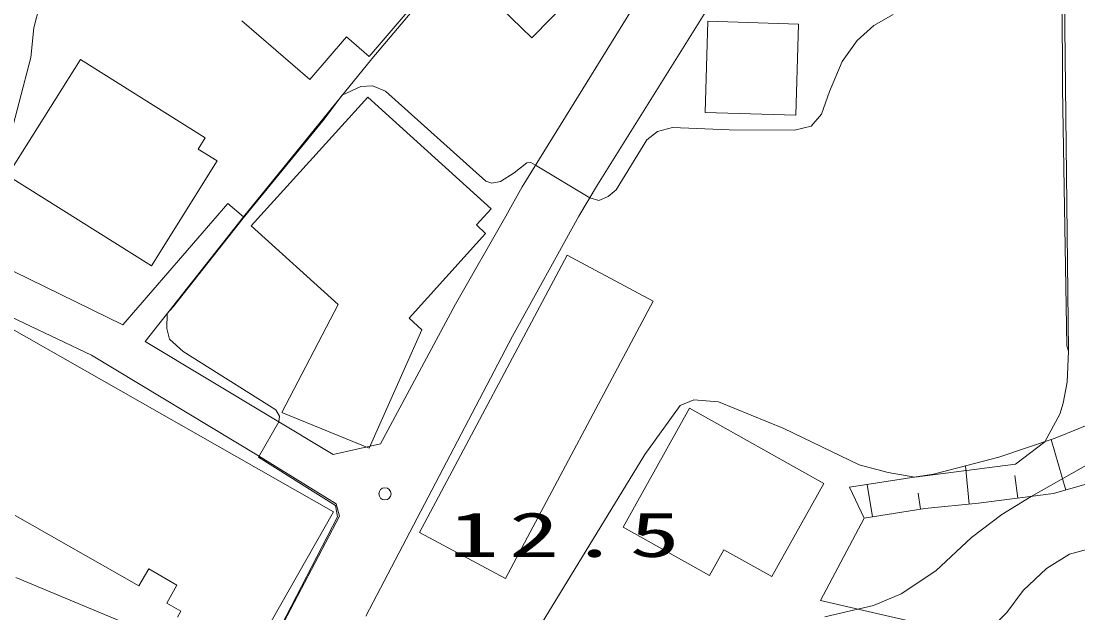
# Model space of a CAD drawing. Units: millimetres on the paper. Extents: x 20 to 1662, y 20 to 574.
# Drawn here: x 64.94 to 77.91, y 186.81 to 194.08 of the extents above; entities that cross this region are included whole.
import ezdxf

# ---------------------------------------------------------------- set-up
doc = ezdxf.new("R2010")
doc.units = ezdxf.units.MM
doc.layers.add('D-SUV', color=8, linetype='Continuous', lineweight=13)
doc.styles.add('ＭＳ ゴシック', font='')
doc.styles.get('ＭＳ ゴシック').set_extended_font_data('MS Gothic')

msp = doc.modelspace()

# ---------------------------------------------------------------- linework, layer by layer
at = {"layer": 'D-SUV'}
for p, q in [((70.543, 195.153), (69.245, 193.615)), ((72.547, 195.241), (71.209, 193.871)), ((77.727, 193.249), (77.715, 195.205)), ((77.741, 195.193), (77.799, 190.027)), ((70.045, 194.615), (69.211, 193.645)), ((71.209, 193.871), (70.395, 194.665)), ((65.095, 193.995), (65.167, 194.263)), ((71.835, 193.247), (72.485, 194.297)), ((73.389, 194.259), (72.017, 192.069)), ((75.409, 194.023), (75.647, 194.157)), ((65.059, 193.629), (65.095, 193.995)), ((68.483, 193.361), (67.651, 194.079)), ((73.337, 192.957), (73.369, 194.075)), ((73.369, 194.075), (74.485, 194.041)), ((74.485, 194.041), (74.451, 192.923)), ((75.203, 193.841), (75.409, 194.023)), ((68.933, 193.885), (68.483, 193.361)), ((69.211, 193.645), (68.933, 193.885)), ((75.019, 193.581), (75.203, 193.841)), ((64.771, 192.535), (65.059, 193.629)), ((64.773, 192.181), (65.667, 193.607)), ((65.667, 193.607), (67.201, 192.645)), ((69.245, 193.615), (67.671, 191.673)), ((74.865, 193.213), (75.019, 193.581)), ((68.883, 193.169), (69.111, 193.273)), ((69.111, 193.273), (69.253, 193.283)), ((69.253, 193.283), (69.413, 193.217)), ((69.413, 193.217), (70.645, 192.113)), ((71.091, 192.043), (71.835, 193.247)), ((74.765, 192.935), (74.865, 193.213)), ((77.777, 190.093), (77.727, 193.249)), ((67.765, 191.565), (69.195, 193.145)), ((68.645, 192.855), (68.883, 193.169)), ((69.195, 193.145), (70.709, 191.773)), ((74.451, 192.923), (73.337, 192.957)), ((74.639, 192.787), (74.765, 192.935)), ((67.665, 191.657), (68.645, 192.855)), ((72.623, 192.621), (72.753, 192.721)), ((72.753, 192.721), (72.937, 192.773)), ((72.937, 192.773), (73.633, 192.741)), ((73.633, 192.741), (74.433, 192.737)), ((74.433, 192.737), (74.639, 192.787)), ((67.201, 192.645), (67.115, 192.507)), ((72.247, 192.007), (72.623, 192.621)), ((67.115, 192.507), (67.345, 192.363)), ((67.345, 192.363), (66.539, 191.075)), ((70.995, 192.215), (71.147, 192.339)), ((71.147, 192.339), (71.197, 192.343)), ((71.197, 192.343), (71.255, 192.309)), ((71.255, 192.309), (71.921, 191.907)), ((66.539, 191.075), (64.773, 192.181)), ((70.825, 192.109), (70.995, 192.215)), ((70.645, 192.113), (70.717, 192.089)), ((70.717, 192.089), (70.825, 192.109)), ((70.891, 191.683), (71.091, 192.043)), ((72.017, 192.069), (71.787, 191.683)), ((71.921, 191.907), (72.033, 191.877)), ((72.033, 191.877), (72.147, 191.923)), ((72.147, 191.923), (72.247, 192.007)), ((66.189, 190.349), (67.479, 191.837)), ((67.671, 191.673), (67.479, 191.837)), ((70.709, 191.773), (70.529, 191.575)), ((67.671, 191.673), (66.461, 190.145)), ((67.671, 191.673), (66.461, 190.145)), ((66.807, 190.569), (67.665, 191.657)), ((70.271, 190.605), (70.891, 191.683)), ((71.787, 191.683), (70.971, 190.209)), ((68.833, 190.599), (67.765, 191.565)), ((70.529, 191.575), (70.643, 191.471)), ((70.643, 191.471), (69.703, 190.431)), ((64.309, 191.267), (66.189, 190.349)), ((69.831, 187.799), (71.645, 191.203)), ((71.645, 191.203), (72.699, 190.641)), ((63.913, 190.861), (64.979, 190.371)), ((68.141, 189.273), (68.833, 190.599)), ((69.351, 188.887), (70.271, 190.605)), ((72.699, 190.641), (70.887, 187.237)), ((66.729, 190.305), (66.733, 190.487)), ((66.733, 190.487), (66.807, 190.569)), ((64.739, 190.351), (68.777, 188.053)), ((64.979, 190.371), (65.805, 189.979)), ((69.703, 190.431), (69.861, 190.289)), ((66.761, 190.175), (66.729, 190.305)), ((70.971, 190.209), (69.171, 186.775)), ((69.861, 190.289), (69.211, 188.835)), ((66.461, 190.145), (68.771, 188.757)), ((66.929, 190.023), (66.761, 190.175)), ((77.799, 190.027), (77.777, 190.093)), ((65.805, 189.979), (67.853, 188.741)), ((68.067, 189.305), (66.929, 190.023)), ((77.783, 189.645), (77.799, 190.027)), ((77.733, 189.387), (77.783, 189.645)), ((73.033, 189.359), (73.199, 189.429)), ((73.199, 189.429), (73.503, 189.405)), ((79.545, 189.497), (77.341, 188.243)), ((68.113, 189.229), (68.067, 189.305)), ((72.331, 187.865), (73.147, 189.325)), ((72.599, 188.759), (73.033, 189.359)), ((73.147, 189.325), (74.797, 188.401)), ((73.503, 189.405), (74.303, 189.077)), ((77.637, 188.957), (78.527, 189.323)), ((77.691, 189.253), (77.733, 189.387)), ((68.105, 189.159), (68.113, 189.229)), ((69.211, 188.835), (68.141, 189.273)), ((77.507, 188.915), (77.691, 189.253)), ((67.855, 188.725), (68.105, 189.159)), ((74.303, 189.077), (75.229, 188.631)), ((76.945, 188.727), (77.637, 188.957)), ((77.149, 188.639), (77.507, 188.915)), ((77.767, 188.321), (77.587, 188.941)), ((68.771, 188.757), (69.351, 188.887)), ((67.853, 188.741), (68.807, 188.153)), ((67.853, 188.741), (68.807, 188.153)), ((68.799, 188.131), (67.855, 188.725)), ((71.143, 186.379), (72.599, 188.759)), ((76.143, 188.515), (76.945, 188.727)), ((75.111, 188.355), (76.143, 188.515)), ((75.229, 188.631), (75.583, 188.537)), ((75.583, 188.537), (75.913, 188.479)), ((75.913, 188.479), (77.149, 188.639)), ((76.581, 188.147), (76.535, 188.619)), ((74.797, 188.401), (74.157, 187.259)), ((75.391, 187.991), (75.327, 188.389)), ((77.177, 188.221), (77.141, 188.501)), ((78.343, 188.489), (77.615, 188.279)), ((75.291, 187.975), (75.111, 188.355)), ((75.983, 188.087), (75.953, 188.283)), ((77.615, 188.279), (76.693, 188.159)), ((68.823, 187.991), (68.799, 188.131)), ((68.807, 188.153), (68.849, 187.999)), ((68.807, 188.153), (68.849, 187.999)), ((76.693, 188.159), (76.035, 188.095)), ((77.341, 188.243), (76.981, 188.021)), ((66.387, 187.145), (64.867, 188.009)), ((68.777, 188.053), (67.833, 186.397)), ((68.849, 187.999), (67.839, 186.079)), ((68.849, 187.999), (67.957, 186.305)), ((76.035, 188.095), (75.291, 187.975)), ((76.981, 188.021), (76.609, 187.739)), ((68.037, 186.473), (68.823, 187.991)), ((73.393, 187.271), (72.331, 187.865)), ((75.291, 187.975), (74.753, 186.967)), ((70.887, 187.237), (69.831, 187.799)), ((76.609, 187.739), (76.171, 187.329)), ((78.677, 187.779), (77.813, 187.533)), ((73.569, 187.589), (73.393, 187.271)), ((74.157, 187.259), (73.569, 187.589)), ((77.813, 187.533), (77.527, 187.357)), ((66.507, 187.353), (66.387, 187.145)), ((66.853, 187.155), (66.507, 187.353)), ((77.527, 187.357), (77.243, 187.089)), ((64.873, 187.249), (66.483, 186.577)), ((76.171, 187.329), (75.745, 187.049)), ((66.727, 186.933), (66.853, 187.155)), ((77.243, 187.089), (77.043, 186.817)), ((74.753, 186.967), (77.643, 186.303)), ((75.745, 187.049), (75.405, 186.905)), ((66.901, 186.833), (66.727, 186.933)), ((66.861, 186.761), (66.901, 186.833)), ((75.405, 186.905), (74.807, 186.767)), ((77.043, 186.817), (76.603, 186.387))]:
    msp.add_line(p, q, dxfattribs=at)
msp.add_circle((69.407, 188.275), 0.075, dxfattribs=at)

# ---------------------------------------------------------------- texts
at = {"layer": 'D-SUV', "insert": (70.189, 187.491), "char_height": 0.5499, "attachment_point": 7, "style": 'ＭＳ ゴシック'}
msp.add_mtext('\\T1.2;\\W1.65;12.5', dxfattribs=at)

doc.saveas('drawing.dxf')
